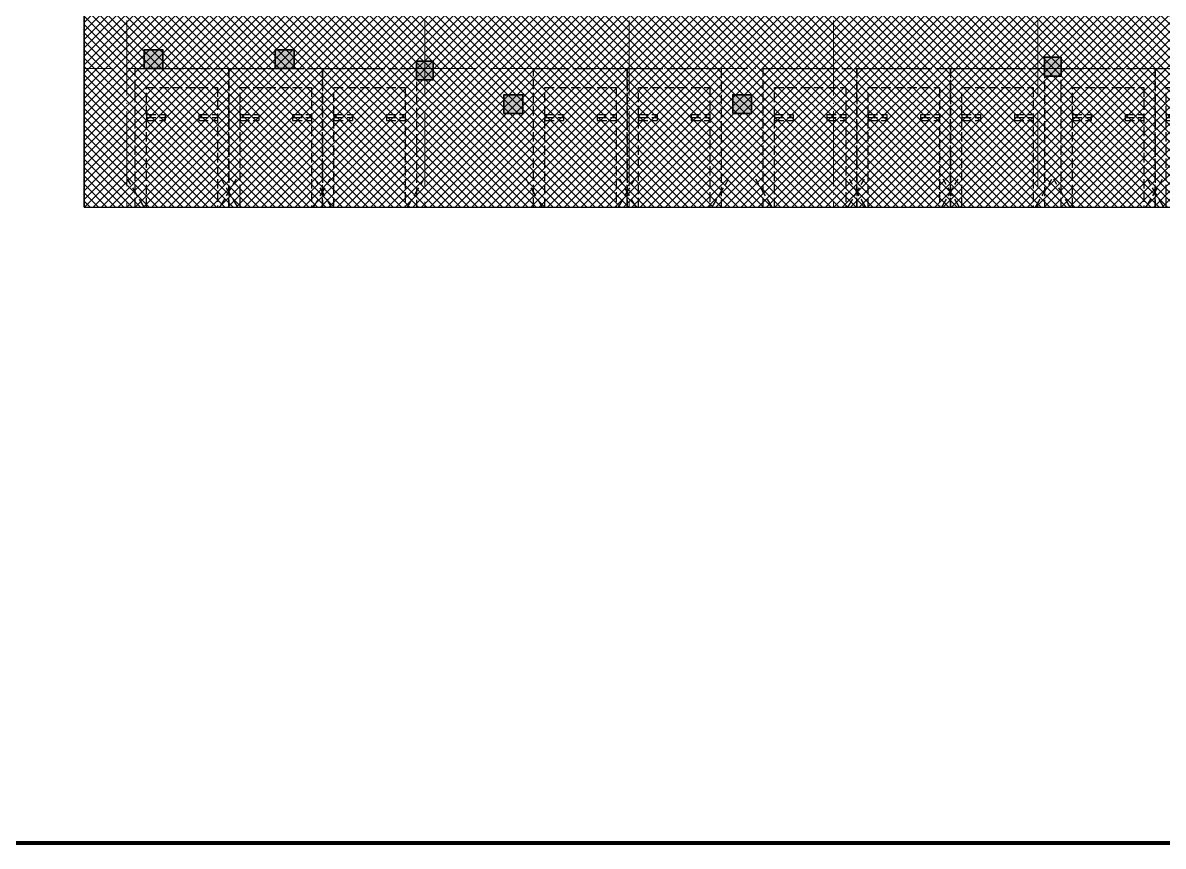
# Model space of a CAD drawing. Extents: x 2803505 to 5851001, y -1372902 to 24339.
# Drawn here: x 2844173 to 2874588, y -747739 to -725769 of the extents above; entities that cross this region are included whole.
import ezdxf
from ezdxf.xclip import XClip

# ---------------------------------------------------------------- set-up
doc = ezdxf.new("R2010")
doc.units = 0
doc.header["$LTSCALE"] = 1000
doc.header["$MEASUREMENT"] = 0
doc.header["$XCLIPFRAME"] = 2
doc.linetypes.add('DASH', pattern=[0.35, 0.25, -0.1])
doc.linetypes.add('DOTE', pattern=[2.42, 2, -0.2, 0.02, -0.2])
doc.layers.get('0').update_dxf_attribs({"linetype": 'CONTINUOUS'})
for name, color, linetype, lineweight in [('DOTE', 19, 'DOTE', 9), ('图框', 147, 'CONTINUOUS', 20), ('填充', 251, 'CONTINUOUS', 5), ('砼柱', 2, 'CONTINUOUS', 35)]:
    doc.layers.add(name, color=color, linetype=linetype, lineweight=lineweight)
doc.layers.add('HS-A-停车位（标准）', color=9, linetype='CONTINUOUS')

# ---------------------------------------------------------------- blocks, each defined once
blk = doc.blocks.new('A$C25A378E3')
at = {"layer": 'HS-A-停车位（标准）', "linetype": 'DASH'}
for p, q in [((300, 4280), (800, 4280)), ((300, 4280), (300, 4120)), ((800, 4280), (800, 4120)), ((1700, 4280), (2200, 4280)), ((1700, 4280), (1700, 4120)), ((2200, 4280), (2200, 4120)), ((300, 4200), (800, 4200)), ((300, 4120), (800, 4120)), ((1700, 4200), (2200, 4200)), ((1700, 4120), (2200, 4120)), ((300, 1700), (-200, 2550)), ((2200, 1700), (2700, 2550))]:
    blk.add_line(p, q, dxfattribs=at)
for points in [[(0, 5500), (2500, 5500), (2500, 0), (0, 0)], [(300, 5000), (2200, 5000), (2200, 0), (300, 0)]]:
    blk.add_lwpolyline(points, close=True, dxfattribs=at)
blk = doc.blocks.new('A$C24B36177')
for points in [[(-113388, -29897), (-112888, -29897), (-112888, -29397), (-113388, -29397)], [(-109888, -29897), (-109388, -29897), (-109388, -29397), (-109888, -29397)], [(-105675, -29697), (-106125, -29697), (-106125, -30197), (-105675, -30197)], [(-88925, -29597), (-89375, -29597), (-89375, -30097), (-88925, -30097)], [(-103788, -31097), (-103288, -31097), (-103288, -30597), (-103788, -30597)], [(-97688, -31097), (-97188, -31097), (-97188, -30597), (-97688, -30597)]]:
    blk.add_hatch(color=252).paths.add_polyline_path(points)
at = {"layer": '砼柱', "color": 252, "lineweight": 35}
for points in [[(-113388, -29897), (-112888, -29897), (-112888, -29397), (-113388, -29397)], [(-109888, -29897), (-109388, -29897), (-109388, -29397), (-109888, -29397)], [(-105675, -29697), (-106125, -29697), (-106125, -30197), (-105675, -30197)], [(-88925, -29597), (-89375, -29597), (-89375, -30097), (-88925, -30097)], [(-103788, -31097), (-103288, -31097), (-103288, -30597), (-103788, -30597)], [(-97688, -31097), (-97188, -31097), (-97188, -30597), (-97688, -30597)]]:
    blk.add_lwpolyline(points, close=True, dxfattribs=at)
blk = doc.blocks.new('A$C74D73064')
at = {"layer": '填充'}
h = blk.add_hatch(dxfattribs=at)
h.set_pattern_fill('ANSI37', color=252, scale=100, style=0)
h.set_pattern_definition([(45, (953418.07, -464688.25), (-112.253202, 112.253202), []), (135, (953418.07, -464688.25), (-112.253202, -112.253202), [])])
h.paths.add_polyline_path([(-14883, 70322), (39117, 70322), (39117, 50822), (-14883, 50822)])
h.paths.add_polyline_path([(-1883, 67422), (-1883, 67422), (-4184, 67422), (-4183, 63622), (-1883, 63622), (-1883, 61423), (-6483, 61423), (-6483, 58223), (-1733, 58223), (-1733, 57522), (967, 57522), (967, 59622), (1117, 59622), (1117, 61422), (1117, 61423), (1117, 67422)], flags=16)
h.paths.add_polyline_path([(28417, 63622), (28417, 67422), (26117, 67422), (26117, 67422), (23117, 67422), (23117, 61423), (18517, 61423), (18517, 58223), (23267, 58223), (23267, 57522), (25967, 57522), (25967, 59622), (26417, 59622), (26417, 61423), (26117, 61423), (26117, 63622)], flags=16)
at = {"color": 252}
blk.add_lwpolyline([(-14883, 70322), (39117, 70322), (39117, 50822), (-14883, 50822)], close=True, dxfattribs=at)
at = {"layer": 'DOTE', "color": 252}
for p, q in [((-13745, 93137), (-13745, 8149)), ((-5795, 93137), (-5795, 8149)), ((-345, 93137), (-345, 8149)), ((5105, 93137), (5105, 8149)), ((10555, 93137), (10555, 8149)), ((196116, 54519), (-86385, 54519))]:
    blk.add_line(p, q, dxfattribs=at)
at = {"layer": '填充', "color": 252}
blk.add_lwpolyline([(-14883, 70322), (39117, 70322), (39117, 50822), (-14883, 50822)], close=True, dxfattribs=at)
at = {"color": 252}
blk.add_blockref('A$C24B36177', (100105, 84419), dxfattribs=at)
at = {"layer": 'HS-A-停车位（标准）', "color": 252, "linetype": 'DASH', "rotation": 0.000644038787326284}
for p in [(-13520, 49019), (-11020, 49019), (-8520, 49019), (-2894, 49019), (-394, 49019), (3230, 49019), (5730, 49019), (8230, 49019), (11180, 49019), (13680, 49019)]:
    blk.add_blockref('A$C25A378E3', p, dxfattribs=at)

msp = doc.modelspace()

# ---------------------------------------------------------------- linework, layer by layer
at = {"layer": '图框', "const_width": 100}
msp.add_lwpolyline([(2916603.5, -747653.6), (2916603.5, -690253.6), (2836003.5, -690253.6), (2836003.5, -747653.6)], close=True, dxfattribs=at)

# ---------------------------------------------------------------- block references
ref = msp.add_blockref('A$C74D73064', (2860689.2, -781511.3))
XClip(ref).set_block_clipping_path([(-14883.2465648082, 50822.2568892687), (39116.7403027331, 70322.2568880918)])

doc.saveas('drawing.dxf')
